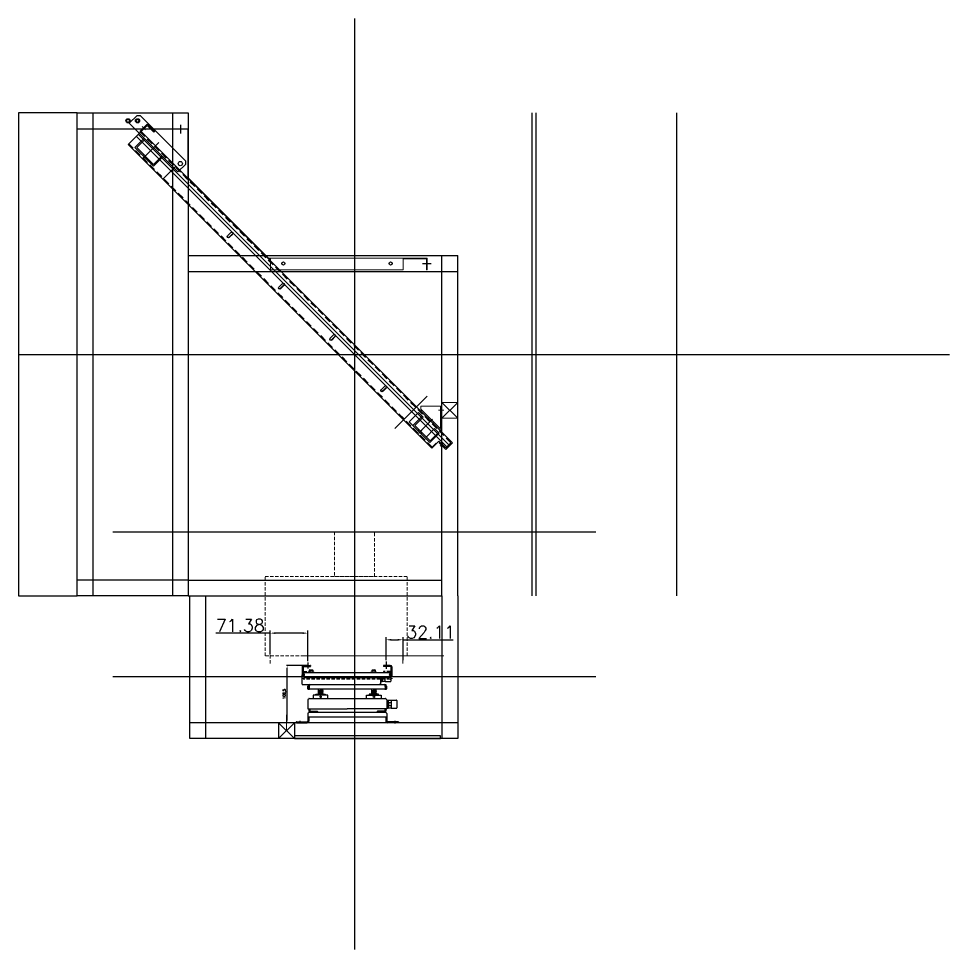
# Model space of a CAD drawing. Header units: millimetres. Extents: x -30327 to 34858, y 4015 to 75103.
# Drawn here: x -20290 to -18529, y 50143 to 51904 of the extents above; entities that cross this region are included whole.
import ezdxf

# ---------------------------------------------------------------- set-up
doc = ezdxf.new("R2010")
doc.units = ezdxf.units.MM
for name, pattern in [('CENTER2', [28.575, 19.05, -3.175, 3.175, -3.175]), ('DASHED2', [9.525, 6.35, -3.175]), ('HIDDEN', [9.525, 6.35, -3.175]), ('HIDDEN2', [4.7625, 3.175, -1.5875])]:
    doc.linetypes.add(name, pattern=pattern)
for name, color, linetype, lineweight in [('cen', 1, 'CENTER2', 9), ('dim', 2, 'Continuous', 9), ('HIDEN', 1, 'HIDDEN', 9)]:
    doc.layers.add(name, color=color, linetype=linetype, lineweight=lineweight)
for name, color, linetype in [('hidden', 3, 'HIDDEN2'), ('print', 30, 'Continuous'), ('red', 1, 'CENTER2'), ('yellow', 2, 'Continuous')]:
    doc.layers.add(name, color=color, linetype=linetype)
doc.styles.get("Standard").update_dxf_attribs({"font": 'txt', "bigfont": 'gbcbig.shx'})
doc.dimstyles.new('1-4$0', dxfattribs={"dimscale": 4, "dimtxt": 6, "dimasz": 2.5, "dimexe": 1.25, "dimexo": 0.625, "dimtad": 1, "dimdsep": 46, "dimtxsty": 'Standard', "dimcen": 2.5, "dimadec": 0, "dimazin": 0, "dimtfac": 1, "dimtmove": 0, "dimatfit": 3, "dimfxl": 0, "dimarcsym": 0})
doc.dimstyles.new('small', dxfattribs={"dimtxt": 5, "dimasz": 5, "dimexe": 1.25, "dimexo": 1, "dimgap": 2, "dimtad": 1, "dimtxsty": 'Standard', "dimcen": 2.5, "dimadec": 0, "dimazin": 0, "dimtfac": 1, "dimtmove": 0, "dimatfit": 3, "dimfxl": 0, "dimarcsym": 0})

# ---------------------------------------------------------------- blocks, each defined once
blk = doc.blocks.new('111')
for p, q in [((4164.9, 14180.1), (4164.9, 14137.8)), ((4164.9, 14180.1), (4204.9, 14180.1)), ((4167.4, 14180.1), (4167.4, 14137.8)), ((4204.9, 14180.1), (4204.9, 14174.1)), ((4204.9, 14174.1), (4168.2, 14137.5)), ((4204.9, 14170.6), (4170, 14135.7)), ((4204.9, 14170.6), (4203.1, 14172.4))]:
    blk.add_line(p, q)
for radius in [3, 0.5]:
    blk.add_arc((4167.9, 14137.8), radius, 180, 315)
at = {"layer": 'cen'}
for p, q in [((4161.1, 14172.1), (4171.3, 14172.1)), ((4182.6, 14155.3), (4187.9, 14150))]:
    blk.add_line(p, q, dxfattribs=at)
at = {"layer": 'hidden'}
for p, q in [((4179.7, 14149), (4181.5, 14147.2)), ((4188.9, 14158.2), (4190.7, 14156.4))]:
    blk.add_line(p, q, dxfattribs=at)
blk = doc.blocks.new('*D47')
at = {"layer": 'Defpoints', "color": 0, "transparency": 16777216}
for p in [(-16900.3, 4458.9), (-16861.2, 4458.9), (-16876.5, 4350.4)]:
    blk.add_point(p, dxfattribs=at)
at = {"layer": 'dim', "color": 0, "lineweight": -2, "transparency": 16777216}
for p, q in [((-16862.2, 4458.9), (-16901.6, 4458.9)), ((-16900.3, 4355.4), (-16900.3, 4453.9)), ((-16877.5, 4350.4), (-16901.6, 4350.4))]:
    blk.add_line(p, q, dxfattribs=at)
at = {"layer": 'dim', "color": 0, "transparency": 16777216}
for points in [[(-16901.1, 4453.9), (-16899.5, 4453.9), (-16900.3, 4458.9)], [(-16901.1, 4355.4), (-16899.5, 4355.4), (-16900.3, 4350.4)]]:
    blk.add_solid(points, dxfattribs=at)
at = {"layer": 'dim', "color": 0, "lineweight": 9, "transparency": 16777216, "insert": (-16905.2, 4404.6), "char_height": 5, "attachment_point": 5, "rotation": 90}
blk.add_mtext('108,5', dxfattribs=at)
blk = doc.blocks.new('6334231231')
at = {"layer": 'dim'}
for p, q in [((-17084.7, 8346.4), (-17106.7, 8346.4)), ((-17106.7, 8346.4), (-17106.7, 8345.4)), ((-17106.7, 8345.4), (-17085.7, 8345.4)), ((-17085.7, 8345.4), (-17085.7, 8253.1)), ((-17084.7, 8346.4), (-17084.7, 8253.5)), ((-17085.7, 8253.1), (-16933.1, 8100.4)), ((-17084.7, 8253.5), (-16932.7, 8101.4)), ((-16933.1, 8100.4), (-16928.8, 8100.4)), ((-16632.7, 8101.4), (-16932.7, 8101.4)), ((-16928.8, 8101.4), (-16928.8, 8079.4)), ((-16677.8, 8079.4), (-16677.8, 8100.4)), ((-16677.8, 8100.4), (-16633.8, 8100.4)), ((-16633.8, 8100.4), (-16633.8, 8079.4)), ((-16632.7, 8079.4), (-16632.7, 8101.4)), ((-16928.8, 8079.4), (-16677.8, 8079.4)), ((-16633.8, 8079.4), (-16632.7, 8079.4))]:
    blk.add_line(p, q, dxfattribs=at)
at = {"layer": 'red'}
for p, q in [((-17099.7, 8353.6), (-17099.7, 8337.6)), ((-16641.3, 8091.4), (-16625.3, 8091.4))]:
    blk.add_line(p, q, dxfattribs=at)
at = {"layer": 'yellow'}
for centre in [(-16904.8, 8091.4), (-16701.8, 8091.4)]:
    blk.add_circle(centre, 3, dxfattribs=at)
blk = doc.blocks.new('grsh')
for p, q in [((-2046.6, 19615.6), (-2037.6, 19615.6)), ((-2046.6, 19610.6), (-2037.6, 19610.6))]:
    blk.add_line(p, q)
for centre, start, end in [((-2046.6, 19613.1), 90, 270), ((-2037.6, 19613.1), 270, 90)]:
    blk.add_arc(centre, 2.5, start, end)
blk = doc.blocks.new('GRWGRE')
for p, q in [((14645.7, 54037.4), (14645.7, 54019.4)), ((14645.7, 54037.4), (14663.7, 54037.4)), ((14645.7, 54037.4), (14663.7, 54037.4)), ((14663.7, 54037.4), (14663.7, 53204.5)), ((14645.7, 54019.4), (14647.7, 54019.4)), ((14647.7, 54035.4), (14647.7, 54017)), ((14647.7, 54035.4), (14661.7, 54035.4)), ((14628.7, 54017), (14628.7, 53204.5)), ((14628.7, 54017), (14647.7, 54017)), ((14633.7, 54007.1), (14633.7, 53951.3)), ((14658.7, 54007.1), (14633.7, 54007.1)), ((14636.2, 54004.8), (14636.2, 53963.8)), ((14658.7, 54004.8), (14636.2, 54004.8)), ((14658.7, 54007.1), (14658.7, 53994.6)), ((14658.7, 53994.6), (14636.2, 53994.6)), ((14658.7, 53961.5), (14633.7, 53961.5)), ((14658.7, 53951.3), (14633.7, 53951.3)), ((14658.7, 53963.8), (14636.2, 53963.8)), ((14658.7, 53963.8), (14658.7, 53951.3)), ((14628.7, 53297.1), (14663.7, 53297.1)), ((14633.7, 53267.5), (14658.7, 53267.5)), ((14633.7, 53267.5), (14633.7, 53217.5)), ((14636.2, 53265), (14658.7, 53265)), ((14636.2, 53265), (14636.2, 53220)), ((14658.7, 53265), (14658.7, 53267.5)), ((14633.7, 53217.5), (14658.7, 53217.5)), ((14636.2, 53220), (14658.7, 53220)), ((14658.7, 53217.5), (14658.7, 53220)), ((14679.7, 53204.5), (14679.7, 53222.5)), ((14681.7, 53222.5), (14679.7, 53222.5)), ((14681.7, 53202.5), (14681.7, 53222.5)), ((14628.7, 53204.5), (14663.7, 53204.5)), ((14661.7, 53202.5), (14681.7, 53202.5)), ((14663.7, 53204.5), (14679.7, 53204.5))]:
    blk.add_line(p, q)
at = {"extrusion": (-3.26773e-13, -0.406737, 0.913545)}
for p, q in [((14639.7, 53874.7, 1), (14648.7, 53874.7, 1)), ((14639.7, 53737.6, 1), (14648.7, 53737.6, 1)), ((14639.7, 53600.5, 1), (14648.7, 53600.5, 1)), ((14639.7, 53463.4, 1), (14648.7, 53463.4, 1))]:
    blk.add_line(p, q, dxfattribs=at)
for centre, start, end in [((14639.7, 49214.9, -21911.9), 90, 169.7671), ((14648.7, 49214.9, -21911.9), 10.2329, 90), ((14639.7, 49089.7, -21856.1), 90, 169.7671), ((14648.7, 49089.7, -21856.1), 10.2329, 90), ((14639.7, 48964.4, -21800.4), 90, 169.7671), ((14648.7, 48964.4, -21800.4), 10.2329, 90), ((14639.7, 48839.2, -21744.6), 90, 169.7671), ((14648.7, 48839.2, -21744.6), 10.2329, 90)]:
    blk.add_arc(centre, 2.5, start, end, dxfattribs=at)
at = {"layer": 'cen', "ltscale": 4}
blk.add_line((14651.5, 54025.4), (14642.9, 54025.4), dxfattribs=at)
at = {"layer": 'cen'}
for p, q in [((14630.7, 53979.2), (14639.5, 53979.2)), ((14630.7, 53242.5), (14639.5, 53242.5)), ((14671.7, 53199.3), (14671.7, 53207.9))]:
    blk.add_line(p, q, dxfattribs=at)
at = {"layer": 'hidden', "ltscale": 4}
for p, q in [((14647.7, 54027.4), (14645.7, 54027.4)), ((14647.7, 54026.9), (14645.7, 54026.9)), ((14647.7, 54023.9), (14645.7, 54023.9)), ((14647.7, 54023.4), (14645.7, 54023.4)), ((14661.7, 54035.4), (14661.7, 53202.5)), ((14628.7, 54016.1), (14647.7, 54016.1)), ((14628.7, 54012.1), (14630.7, 54012.1)), ((14630.7, 54016.1), (14630.7, 53204.5)), ((14633.7, 53983.2), (14636.2, 53983.2)), ((14633.7, 53975.2), (14636.2, 53975.2)), ((14633.7, 53246.5), (14636.2, 53246.5)), ((14633.7, 53238.5), (14636.2, 53238.5)), ((14669.7, 53204.5), (14669.7, 53202.5)), ((14670.2, 53204.5), (14670.2, 53202.5)), ((14673.2, 53204.5), (14673.2, 53202.5)), ((14673.7, 53204.5), (14673.7, 53202.5))]:
    blk.add_line(p, q, dxfattribs=at)
at = {"extrusion": (-3.26718e-13, -0.406737, 0.913545)}
for p in [(16686.3, 29602.6, -21912.2), (16686.3, 29477.3, -21856.5), (16686.3, 29352.1, -21800.7), (16686.3, 29226.8, -21744.9)]:
    blk.add_blockref('grsh', p, dxfattribs=at)
blk = doc.blocks.new('GRAEGARE')
at = {"layer": 'HIDEN'}
for p, q in [((-21955.1, 52771.1), (-21955.1, 52799.5)), ((-21703.6, 52771.1), (-21703.6, 52799.5))]:
    blk.add_line(p, q, dxfattribs=at)
for points in [[(-21825.2, 52935.4), (-21901, 52935.4), (-21901, 53020.3), (-21825.2, 53020.3)], [(-21863.1, 52785.3), (-21963.1, 52785.3), (-21963.1, 52935.4), (-21863.1, 52935.4)], [(-21694.1, 52935.4), (-21863.1, 52935.4), (-21863.1, 52785.3), (-21694.1, 52785.3)]]:
    blk.add_lwpolyline(points, close=True, dxfattribs=at)
blk = doc.blocks.new('*D1581')
at = {"layer": 'Defpoints', "color": 0}
for p in [(-19814.6, 50741.5), (-19814.6, 50698.3), (-19743.2, 50685.8)]:
    blk.add_point(p, dxfattribs=at)
at = {"layer": 'dim', "color": 0, "lineweight": -2}
for p, q in [((-19814.6, 50700.8), (-19814.6, 50746.5)), ((-19743.2, 50688.3), (-19743.2, 50746.5)), ((-19814.6, 50741.5), (-19917.6, 50741.5)), ((-19753.2, 50741.5), (-19804.6, 50741.5))]:
    blk.add_line(p, q, dxfattribs=at)
at = {"layer": 'dim', "color": 0}
for points in [[(-19804.6, 50743.1), (-19804.6, 50739.8), (-19814.6, 50741.5)], [(-19753.2, 50743.1), (-19753.2, 50739.8), (-19743.2, 50741.5)]]:
    blk.add_solid(points, dxfattribs=at)
at = {"layer": 'dim', "color": 0, "insert": (-19871.1, 50756), "char_height": 24, "attachment_point": 5}
blk.add_mtext('71.38', dxfattribs=at)
blk = doc.blocks.new('*D1582')
at = {"layer": 'Defpoints', "color": 0}
for p in [(-19563.1, 50728.9), (-19595.2, 50687.8), (-19563.1, 50687.8)]:
    blk.add_point(p, dxfattribs=at)
at = {"layer": 'dim', "color": 0, "lineweight": -2}
for p, q in [((-19595.2, 50690.3), (-19595.2, 50733.9)), ((-19585.2, 50728.9), (-19573.1, 50728.9)), ((-19563.1, 50690.3), (-19563.1, 50733.9)), ((-19563.1, 50728.9), (-19468.1, 50728.9))]:
    blk.add_line(p, q, dxfattribs=at)
at = {"layer": 'dim', "color": 0}
for points in [[(-19585.2, 50730.6), (-19585.2, 50727.3), (-19595.2, 50728.9)], [(-19573.1, 50730.6), (-19573.1, 50727.3), (-19563.1, 50728.9)]]:
    blk.add_solid(points, dxfattribs=at)
at = {"layer": 'dim', "color": 0, "insert": (-19510.6, 50743.4), "char_height": 24, "attachment_point": 5}
blk.add_mtext('32.11', dxfattribs=at)
blk = doc.blocks.new('23231111')
for p, q in [((-16869.18, 4458.85), (-16856.68, 4458.85)), ((-16869.18, 4456.85), (-16856.68, 4456.85)), ((-16861.18, 4464.19), (-16861.18, 4452.98)), ((-16856.18, 4458.35), (-16856.18, 4457.35)), ((-16718.18, 4458.35), (-16718.18, 4457.35)), ((-16705.18, 4458.85), (-16717.68, 4458.85)), ((-16705.18, 4456.85), (-16717.68, 4456.85)), ((-16713.18, 4466.2), (-16713.18, 4452.32)), ((-16872.18, 4455.85), (-16872.18, 4444.86)), ((-16872.18, 4423.36), (-16872.18, 4440.86)), ((-16870.18, 4443.86), (-16871.18, 4443.86)), ((-16870.18, 4455.85), (-16870.18, 4445.53)), ((-16870.18, 4439.36), (-16870.18, 4438.86)), ((-16869.68, 4439.86), (-16868.18, 4439.86)), ((-16705.18, 4444.53), (-16869.18, 4444.53)), ((-16860.92, 4445.53), (-16860.92, 4444.53)), ((-16848.92, 4445.53), (-16860.92, 4445.53)), ((-16857.92, 4450.03), (-16851.92, 4450.03)), ((-16857.92, 4445.53), (-16857.92, 4450.03)), ((-16857.92, 4446.53), (-16851.92, 4446.53)), ((-16857.92, 4445.53), (-16857.92, 4446.53)), ((-16857.42, 4450.53), (-16852.42, 4450.53)), ((-16851.92, 4450.03), (-16851.92, 4445.53)), ((-16848.92, 4444.53), (-16848.92, 4445.53)), ((-16742.68, 4445.53), (-16742.68, 4444.53)), ((-16730.68, 4445.53), (-16742.68, 4445.53)), ((-16739.68, 4445.53), (-16739.68, 4450.03)), ((-16739.68, 4450.03), (-16733.68, 4450.03)), ((-16739.68, 4445.53), (-16739.68, 4446.53)), ((-16739.68, 4446.53), (-16733.68, 4446.53)), ((-16739.18, 4450.53), (-16734.18, 4450.53)), ((-16733.68, 4450.03), (-16733.68, 4445.53)), ((-16730.68, 4444.53), (-16730.68, 4445.53)), ((-16704.18, 4439.86), (-16706.18, 4439.86)), ((-16705.84, 4443.36), (-16704.68, 4443.36)), ((-16704.18, 4455.85), (-16704.18, 4445.53)), ((-16704.18, 4443.86), (-16703.18, 4443.86)), ((-16704.18, 4442.86), (-16704.18, 4428.86)), ((-16704.18, 4439.86), (-16704.18, 4438.86)), ((-16702.18, 4455.85), (-16702.18, 4444.86)), ((-16871.68, 4422.86), (-16858.18, 4422.86)), ((-16867.18, 4435.86), (-16707.18, 4435.86)), ((-16858.18, 4422.86), (-16715.18, 4422.86)), ((-16723.68, 4422.86), (-16726.18, 4422.86)), ((-16723.18, 4435.86), (-16723.18, 4428.36)), ((-16723.18, 4423.36), (-16723.18, 4435.86)), ((-16723.18, 4428.36), (-16720.68, 4428.36)), ((-16715.68, 4428.36), (-16720.68, 4428.36)), ((-16720.18, 4428.86), (-16720.18, 4435.86)), ((-16715.68, 4432.86), (-16720.18, 4432.86)), ((-16720.18, 4432.86), (-16719.18, 4432.86)), ((-16719.18, 4432.86), (-16719.18, 4435.86)), ((-16715.18, 4435.86), (-16715.18, 4428.86)), ((-16715.18, 4435.86), (-16715.18, 4433.36)), ((-16714.68, 4428.36), (-16704.68, 4428.36)), ((-16861.18, 4414.36), (-16861.18, 4419.86)), ((-16859.68, 4413.86), (-16860.68, 4413.86)), ((-16859.18, 4414.36), (-16859.18, 4419.86)), ((-16858.7, 4418.75), (-16858.7, 4414.36)), ((-16715.16, 4413.86), (-16858.2, 4413.86)), ((-16846.18, 4402.36), (-16846.18, 4404.36)), ((-16846.18, 4404.36), (-16828.18, 4404.36)), ((-16841.93, 4411.11), (-16832.41, 4412.9)), ((-16841.93, 4411.11), (-16832.41, 4412.9)), ((-16841.93, 4411.11), (-16841.18, 4411.56)), ((-16841.93, 4409.61), (-16832.41, 4411.4)), ((-16841.93, 4409.61), (-16832.41, 4411.4)), ((-16841.93, 4411.11), (-16841.18, 4410.93)), ((-16841.93, 4409.61), (-16841.18, 4410.06)), ((-16841.93, 4408.11), (-16832.41, 4409.9)), ((-16841.93, 4408.11), (-16832.41, 4409.9)), ((-16841.93, 4409.61), (-16841.18, 4409.43)), ((-16841.93, 4408.11), (-16841.18, 4408.56)), ((-16841.93, 4406.61), (-16832.41, 4408.4)), ((-16841.93, 4406.61), (-16832.41, 4408.4)), ((-16841.93, 4408.11), (-16841.18, 4407.93)), ((-16841.93, 4406.61), (-16841.18, 4407.06)), ((-16841.93, 4405.11), (-16832.41, 4406.9)), ((-16841.93, 4405.11), (-16832.41, 4406.9)), ((-16841.93, 4406.61), (-16841.18, 4406.43)), ((-16841.93, 4405.11), (-16841.18, 4405.56)), ((-16841.93, 4405.11), (-16841.18, 4404.93)), ((-16841.18, 4410.06), (-16841.18, 4413.86)), ((-16841.18, 4411.58), (-16833.18, 4413.08)), ((-16841.18, 4410.93), (-16833.18, 4412.43)), ((-16841.18, 4410.08), (-16833.18, 4411.58)), ((-16841.18, 4409.43), (-16833.18, 4410.93)), ((-16841.18, 4408.58), (-16833.18, 4410.08)), ((-16841.18, 4407.93), (-16833.18, 4409.43)), ((-16841.18, 4408.56), (-16841.18, 4409.43)), ((-16841.18, 4407.08), (-16833.18, 4408.58)), ((-16841.18, 4406.43), (-16833.18, 4407.93)), ((-16841.18, 4407.06), (-16841.18, 4407.93)), ((-16841.18, 4405.58), (-16833.18, 4407.08)), ((-16841.18, 4404.93), (-16833.18, 4406.43)), ((-16841.18, 4405.56), (-16841.18, 4406.43)), ((-16841.18, 4404.93), (-16841.18, 4404.36)), ((-16837.18, 4404.36), (-16841.18, 4404.36)), ((-16837.18, 4404.36), (-16833.18, 4404.36)), ((-16833.18, 4413.08), (-16833.18, 4413.86)), ((-16832.41, 4412.9), (-16833.18, 4413.08)), ((-16832.41, 4412.9), (-16833.18, 4412.43)), ((-16833.18, 4411.58), (-16833.18, 4412.43)), ((-16832.41, 4411.4), (-16833.18, 4411.58)), ((-16832.41, 4411.4), (-16833.18, 4410.93)), ((-16833.18, 4410.08), (-16833.18, 4410.93)), ((-16832.41, 4409.9), (-16833.18, 4410.08)), ((-16832.41, 4409.9), (-16833.18, 4409.43)), ((-16833.18, 4408.58), (-16833.18, 4409.43)), ((-16832.41, 4408.4), (-16833.18, 4408.58)), ((-16832.41, 4408.4), (-16833.18, 4407.93)), ((-16833.18, 4407.08), (-16833.18, 4407.93)), ((-16832.41, 4406.9), (-16833.18, 4407.08)), ((-16832.41, 4406.9), (-16833.18, 4406.43)), ((-16833.18, 4404.36), (-16833.18, 4406.43)), ((-16828.18, 4404.36), (-16828.18, 4402.36)), ((-16727.18, 4404.36), (-16745.18, 4404.36)), ((-16745.18, 4404.36), (-16745.18, 4402.36)), ((-16740.93, 4411.11), (-16731.41, 4412.9)), ((-16740.93, 4411.11), (-16731.41, 4412.9)), ((-16740.93, 4411.11), (-16740.18, 4411.56)), ((-16740.93, 4409.61), (-16731.41, 4411.4)), ((-16740.93, 4409.61), (-16731.41, 4411.4)), ((-16740.93, 4411.11), (-16740.18, 4410.93)), ((-16740.93, 4409.61), (-16740.18, 4410.06)), ((-16740.93, 4408.11), (-16731.41, 4409.9)), ((-16740.93, 4408.11), (-16731.41, 4409.9)), ((-16740.93, 4409.61), (-16740.18, 4409.43)), ((-16740.93, 4408.11), (-16740.18, 4408.56)), ((-16740.93, 4406.61), (-16731.41, 4408.4)), ((-16740.93, 4406.61), (-16731.41, 4408.4)), ((-16740.93, 4408.11), (-16740.18, 4407.93)), ((-16740.93, 4406.61), (-16740.18, 4407.06)), ((-16740.93, 4405.11), (-16731.41, 4406.9)), ((-16740.93, 4405.11), (-16731.41, 4406.9)), ((-16740.93, 4406.61), (-16740.18, 4406.43)), ((-16740.93, 4405.11), (-16740.18, 4405.56)), ((-16740.93, 4405.11), (-16740.18, 4404.93)), ((-16740.18, 4410.06), (-16740.18, 4413.86)), ((-16740.18, 4411.58), (-16732.18, 4413.08)), ((-16740.18, 4410.93), (-16732.18, 4412.43)), ((-16740.18, 4410.08), (-16732.18, 4411.58)), ((-16740.18, 4409.43), (-16732.18, 4410.93)), ((-16740.18, 4408.58), (-16732.18, 4410.08)), ((-16740.18, 4408.56), (-16740.18, 4409.43)), ((-16740.18, 4407.93), (-16732.18, 4409.43)), ((-16740.18, 4407.08), (-16732.18, 4408.58)), ((-16740.18, 4407.06), (-16740.18, 4407.93)), ((-16740.18, 4406.43), (-16732.18, 4407.93)), ((-16740.18, 4405.58), (-16732.18, 4407.08)), ((-16740.18, 4405.56), (-16740.18, 4406.43)), ((-16740.18, 4404.93), (-16732.18, 4406.43)), ((-16740.18, 4404.93), (-16740.18, 4404.36)), ((-16736.18, 4404.36), (-16740.18, 4404.36)), ((-16736.18, 4404.36), (-16732.18, 4404.36)), ((-16732.18, 4413.08), (-16732.18, 4413.86)), ((-16731.41, 4412.9), (-16732.18, 4413.08)), ((-16731.41, 4412.9), (-16732.18, 4412.43)), ((-16732.18, 4411.58), (-16732.18, 4412.43)), ((-16731.41, 4411.4), (-16732.18, 4411.58)), ((-16731.41, 4411.4), (-16732.18, 4410.93)), ((-16732.18, 4410.08), (-16732.18, 4410.93)), ((-16731.41, 4409.9), (-16732.18, 4410.08)), ((-16731.41, 4409.9), (-16732.18, 4409.43)), ((-16732.18, 4408.58), (-16732.18, 4409.43)), ((-16731.41, 4408.4), (-16732.18, 4408.58)), ((-16731.41, 4408.4), (-16732.18, 4407.93)), ((-16732.18, 4407.08), (-16732.18, 4407.93)), ((-16731.41, 4406.9), (-16732.18, 4407.08)), ((-16731.41, 4406.9), (-16732.18, 4406.43)), ((-16732.18, 4404.36), (-16732.18, 4406.43)), ((-16727.18, 4402.36), (-16727.18, 4404.36)), ((-16714.66, 4418.75), (-16714.66, 4414.36)), ((-16714.18, 4414.36), (-16714.18, 4419.86)), ((-16714.18, 4419.86), (-16714.18, 4414.36)), ((-16712.68, 4413.86), (-16713.68, 4413.86)), ((-16712.18, 4419.86), (-16712.18, 4414.36)), ((-16861.18, 4393.91), (-16861.18, 4376.86)), ((-16858.73, 4396.36), (-16714.18, 4396.36)), ((-16858.73, 4396.36), (-16851.18, 4396.36)), ((-16823.18, 4402.36), (-16851.18, 4402.36)), ((-16851.18, 4402.36), (-16851.18, 4396.36)), ((-16828.18, 4402.36), (-16846.18, 4402.36)), ((-16823.18, 4396.36), (-16823.18, 4402.36)), ((-16750.18, 4402.36), (-16722.18, 4402.36)), ((-16750.18, 4396.36), (-16750.18, 4402.36)), ((-16745.18, 4402.36), (-16727.18, 4402.36)), ((-16722.18, 4402.36), (-16722.18, 4396.36)), ((-16711.73, 4393.91), (-16711.73, 4376.86)), ((-16711.73, 4392.89), (-16711.73, 4377.89)), ((-16711.73, 4392.89), (-16709.23, 4392.89)), ((-16709.57, 4392.89), (-16704.23, 4392.89)), ((-16708.73, 4378.39), (-16708.73, 4392.39)), ((-16708.73, 4388.39), (-16704.23, 4388.39)), ((-16707.73, 4382.39), (-16707.73, 4388.39)), ((-16703.73, 4392.39), (-16703.73, 4378.39)), ((-16703.73, 4387.89), (-16703.73, 4382.89)), ((-16703.23, 4392.89), (-16693.23, 4392.89)), ((-16692.73, 4392.39), (-16692.73, 4378.39)), ((-16860.68, 4376.36), (-16859.18, 4376.36)), ((-16859.18, 4376.36), (-16843.18, 4376.36)), ((-16859.18, 4376.36), (-16786.45, 4376.36)), ((-16859.18, 4376.36), (-16859.18, 4372.36)), ((-16858.73, 4370.36), (-16851.18, 4370.36)), ((-16858.73, 4370.36), (-16714.18, 4370.36)), ((-16858.73, 4370.36), (-16735.68, 4370.36)), ((-16857.18, 4376.36), (-16857.18, 4372.86)), ((-16857.18, 4370.36), (-16843.68, 4370.36)), ((-16856.68, 4372.36), (-16843.68, 4372.36)), ((-16843.18, 4371.86), (-16843.18, 4370.86)), ((-16713.73, 4376.36), (-16786.45, 4376.36)), ((-16713.73, 4376.36), (-16729.73, 4376.36)), ((-16729.73, 4371.86), (-16729.73, 4370.86)), ((-16716.23, 4372.36), (-16729.23, 4372.36)), ((-16715.73, 4376.36), (-16715.73, 4372.86)), ((-16712.23, 4376.36), (-16713.73, 4376.36)), ((-16713.73, 4376.36), (-16713.73, 4372.36)), ((-16711.73, 4377.89), (-16709.23, 4377.89)), ((-16704.23, 4377.89), (-16709.23, 4377.89)), ((-16704.23, 4382.39), (-16708.73, 4382.39)), ((-16708.73, 4382.39), (-16707.73, 4382.39)), ((-16703.23, 4377.89), (-16693.23, 4377.89)), ((-16883.18, 4351.86), (-16883.18, 4350.86)), ((-16882.68, 4352.36), (-16862.18, 4352.36)), ((-16882.68, 4350.36), (-16862.18, 4350.36)), ((-16876.45, 4353.75), (-16876.45, 4348.87)), ((-16861.18, 4367.91), (-16861.18, 4361.86)), ((-16861.18, 4361.86), (-16861.18, 4353.36)), ((-16860.68, 4361.36), (-16712.23, 4361.36)), ((-16859.18, 4361.36), (-16859.18, 4353.36)), ((-16713.73, 4361.36), (-16713.73, 4353.36)), ((-16711.73, 4367.91), (-16711.73, 4361.86)), ((-16711.73, 4361.86), (-16711.73, 4353.36)), ((-16690.23, 4352.36), (-16710.73, 4352.36)), ((-16690.23, 4350.36), (-16710.73, 4350.36)), ((-16696.45, 4353.75), (-16696.45, 4348.87)), ((-16689.73, 4351.86), (-16689.73, 4350.86))]:
    blk.add_line(p, q)
at = {"linetype": 'DASHED2'}
for p, q in [((-16872.18, 4444.36), (-16872.18, 4433.36)), ((-16870.18, 4444.36), (-16870.18, 4434.03)), ((-16869.18, 4447.36), (-16856.68, 4447.36)), ((-16869.18, 4445.36), (-16856.68, 4445.36)), ((-16856.18, 4446.86), (-16856.18, 4445.86)), ((-16718.18, 4446.86), (-16718.18, 4445.86)), ((-16705.18, 4447.36), (-16717.68, 4447.36)), ((-16705.18, 4445.36), (-16717.68, 4445.36)), ((-16704.18, 4444.36), (-16704.18, 4434.03)), ((-16702.18, 4444.36), (-16702.18, 4433.36)), ((-16705.18, 4433.03), (-16869.18, 4433.03))]:
    blk.add_line(p, q, dxfattribs=at)
for centre in [(-16837.18, 4399.36), (-16736.18, 4399.36)]:
    blk.add_circle(centre, 1.36)
for centre, radius, start, end in [((-16869.18, 4455.85), 3, 90, 180), ((-16869.18, 4455.85), 1, 90, 180), ((-16856.68, 4458.35), 0.5, 0, 90), ((-16856.68, 4457.35), 0.5, 270, 0), ((-16717.68, 4458.35), 0.5, 90, 180), ((-16717.68, 4457.35), 0.5, 180, 270), ((-16705.18, 4455.85), 3, 0, 90), ((-16705.18, 4455.85), 1, 0, 90), ((-16871.18, 4444.86), 1, 180, 270), ((-16869.18, 4440.86), 3, 99.59407, 180), ((-16869.18, 4445.53), 1, 180, 270), ((-16870.18, 4440.86), 3, 0, 90), ((-16869.68, 4439.36), 0.5, 90, 180), ((-16867.18, 4438.86), 3, 180, 270), ((-16868.18, 4440.86), 1, 270, 0), ((-16857.42, 4450.03), 0.5, 90, 180), ((-16852.42, 4450.03), 0.5, 0, 90), ((-16739.18, 4450.03), 0.5, 90, 180), ((-16734.18, 4450.03), 0.5, 0, 90), ((-16704.18, 4440.86), 3, 90, 180), ((-16706.18, 4440.86), 1, 180, 270), ((-16707.18, 4438.86), 3, 270, 0), ((-16705.18, 4445.53), 1, 270, 0), ((-16704.68, 4442.86), 0.5, 0, 90), ((-16703.18, 4444.86), 1, 270, 0), ((-16871.68, 4423.36), 0.5, 180, 270), ((-16858.18, 4419.86), 3, 90, 180), ((-16723.68, 4423.36), 0.5, 270, 0), ((-16720.68, 4428.86), 0.5, 270, 0), ((-16715.68, 4433.36), 0.5, 270, 0), ((-16715.68, 4428.86), 0.5, 270, 0), ((-16714.68, 4428.86), 0.5, 180, 270), ((-16715.18, 4419.86), 3, 0, 90), ((-16704.68, 4428.86), 0.5, 270, 0), ((-16860.68, 4414.36), 0.5, 180, 270), ((-16859.68, 4414.36), 0.5, 270, 0), ((-16858.41, 4419.96), 0.773, 306.86034, 187.17533), ((-16858.2, 4418.75), 0.5, 101.53696, 180), ((-16858.2, 4414.36), 0.5, 180, 270), ((-16858.7, 4421.2), 2, 281.53696, 292.04012), ((-16714.94, 4419.96), 0.773, 352.82467, 233.13966), ((-16714.66, 4421.2), 2, 247.95988, 258.46304), ((-16715.16, 4414.36), 0.5, 270, 0), ((-16715.16, 4418.75), 0.5, 0, 78.46304), ((-16713.68, 4414.36), 0.5, 180, 270), ((-16712.68, 4414.36), 0.5, 270, 0), ((-16860.68, 4393.91), 0.5, 101.53696, 180), ((-16861.18, 4396.36), 2, 281.53696, 348.46304), ((-16858.73, 4395.86), 0.5, 90, 168.46304), ((-16714.18, 4395.86), 0.5, 11.53696, 90), ((-16711.73, 4396.36), 2, 191.53696, 258.46304), ((-16712.23, 4393.91), 0.5, 0, 78.46304), ((-16709.23, 4392.39), 0.5, 0, 90), ((-16704.23, 4392.39), 0.5, 0, 90), ((-16704.23, 4387.89), 0.5, 0, 90), ((-16703.23, 4392.39), 0.5, 90, 180), ((-16693.23, 4392.39), 0.5, 0, 90), ((-16860.68, 4376.86), 0.5, 180, 270), ((-16860.68, 4367.91), 0.5, 101.53696, 180), ((-16861.18, 4370.36), 2, 281.53696, 348.46304), ((-16858.73, 4369.86), 0.5, 90, 168.46304), ((-16857.18, 4372.36), 2, 180, 270), ((-16856.68, 4372.86), 0.5, 180, 270), ((-16843.68, 4371.86), 0.5, 0, 90), ((-16843.68, 4370.86), 0.5, 270, 0), ((-16729.23, 4371.86), 0.5, 90, 180), ((-16716.23, 4372.86), 0.5, 270, 0), ((-16715.73, 4372.36), 2, 270, 0), ((-16714.18, 4369.86), 0.5, 11.53696, 90), ((-16711.73, 4370.36), 2, 191.53696, 258.46304), ((-16712.23, 4376.86), 0.5, 270, 0), ((-16712.23, 4367.91), 0.5, 0, 78.46304), ((-16709.23, 4378.39), 0.5, 270, 0), ((-16704.23, 4382.89), 0.5, 270, 0), ((-16704.23, 4378.39), 0.5, 270, 0), ((-16703.23, 4378.39), 0.5, 180, 270), ((-16693.23, 4378.39), 0.5, 270, 0), ((-16882.68, 4351.86), 0.5, 90, 180), ((-16882.68, 4350.86), 0.5, 180, 270), ((-16862.18, 4353.36), 1, 270, 0), ((-16862.18, 4353.36), 3, 270, 0), ((-16860.68, 4361.86), 0.5, 180, 270), ((-16710.73, 4353.36), 3, 180, 270), ((-16712.23, 4361.86), 0.5, 270, 0), ((-16710.73, 4353.36), 1, 180, 270), ((-16690.23, 4351.86), 0.5, 0, 90), ((-16690.23, 4350.86), 0.5, 270, 0)]:
    blk.add_arc(centre, radius, start, end)
for centre, radius, start, end in [((-16869.18, 4444.36), 3, 90, 180), ((-16869.18, 4444.36), 1, 90, 180), ((-16856.68, 4446.86), 0.5, 0, 90), ((-16856.68, 4445.86), 0.5, 270, 0), ((-16717.68, 4446.86), 0.5, 90, 180), ((-16717.68, 4445.86), 0.5, 180, 270), ((-16705.18, 4444.36), 3, 0, 90), ((-16705.18, 4444.36), 1, 0, 90), ((-16869.18, 4434.03), 1, 180, 270), ((-16705.18, 4434.03), 1, 270, 0)]:
    blk.add_arc(centre, radius, start, end, dxfattribs=at)
at = {"layer": 'dim', "lineweight": 9}
dim = blk.add_linear_dim(base=(-16900.31, 4458.85), p1=(-16876.45, 4350.36), p2=(-16861.18, 4458.85), angle=90, dimstyle='small', override={"dimdec": 1}, dxfattribs=at)
dim.commit()
dim.dimension.update_dxf_attribs({"geometry": '*D47', "text_midpoint": (-16905.23, 4404.61)})

msp = doc.modelspace()

# ---------------------------------------------------------------- linework, layer by layer
for p, q in [((-19655.0859, 51904.3432), (-19655.0859, 50143.0774)), ((-20290.4746, 51725.9545), (-20290.4746, 50811.9545)), ((-20179.4746, 51725.9545), (-20290.4746, 51725.9545)), ((-20179.4746, 50811.9545), (-20179.4746, 51725.9545)), ((-20179.4746, 51725.9545), (-19969.4746, 51725.9545)), ((-20149.4746, 50811.9545), (-20149.4746, 51725.9545)), ((-20081.1072, 51706.2896), (-20066.258, 51721.1388)), ((-20066.258, 51721.1388), (-20060.6011, 51721.1388)), ((-19974.2903, 51634.8279), (-20060.6011, 51721.1388)), ((-19999.4746, 51725.9545), (-19999.4746, 50811.9545)), ((-19969.4746, 51725.9545), (-19969.4746, 50811.9545)), ((-19969.4746, 51725.9545), (-19969.4746, 51440.9545)), ((-19319.4746, 51725.9545), (-19319.4746, 50811.9545)), ((-19311.9746, 51725.9545), (-19311.9746, 50811.9545)), ((-19045.2746, 51725.9545), (-19045.2746, 50811.9545)), ((-20179.4746, 51695.9545), (-19969.4746, 51695.9545)), ((-19989.1395, 51614.3218), (-20081.1072, 51706.2896)), ((-20054.8598, 51640.5254), (-20025.2522, 51670.133)), ((-19989.1395, 51614.3218), (-19974.2903, 51629.1711)), ((-19974.2903, 51629.1711), (-19974.2903, 51634.8279)), ((-19969.4746, 51455.9545), (-19459.4746, 51455.9545)), ((-19489.4746, 50811.9545), (-19489.4746, 51455.9545)), ((-19459.4746, 50811.9545), (-19459.4746, 51455.9545)), ((-19969.4746, 51425.9545), (-19459.4746, 51425.9545)), ((-20290.4746, 51268.9545), (-18529.2088, 51268.9545)), ((-19507.1522, 51146.4767), (-19531.901, 51121.728)), ((-20112.0859, 50933.3432), (-19198.0859, 50933.3432)), ((-19969.4746, 50841.9545), (-20179.4746, 50841.9545)), ((-19969.4746, 50841.9545), (-19489.4746, 50841.9545)), ((-20290.4746, 50811.9545), (-20179.4746, 50811.9545)), ((-19969.4746, 50811.9545), (-20179.4746, 50811.9545)), ((-19969.4746, 50811.9545), (-19489.4746, 50811.9545)), ((-19966.4746, 50541.9731), (-19966.4746, 50811.9545)), ((-19936.4746, 50541.9731), (-19936.4746, 50811.9545)), ((-19489.4746, 50811.9545), (-19489.4746, 50541.9731)), ((-19459.4746, 50811.9545), (-19459.4746, 50541.9731)), ((-20112.0859, 50659.1432), (-19198.0859, 50659.1432)), ((-19459.4746, 50571.9731), (-19966.4746, 50571.9731)), ((-19798.4746, 50571.9731), (-19798.4746, 50541.9731)), ((-19768.4746, 50571.9731), (-19768.4746, 50541.9731)), ((-19459.4746, 50541.9731), (-19966.4746, 50541.9731))]:
    msp.add_line(p, q)
for centre, radius in [((-20083.5172, 51710.9545), 4), ((-20083.5172, 51710.9545), 3), ((-20065.4319, 51710.9545), 4), ((-20065.4319, 51710.9545), 3), ((-19984.4746, 51629.9972), 4)]:
    msp.add_circle(centre, radius)
at = {"layer": 'dim', "color": 0, "lineweight": 9}
for p, q in [((-19478.9396, 51092.8082), (-20067.4513, 51681.3199)), ((-19475.4041, 51096.3438), (-20063.9158, 51684.8555))]:
    msp.add_line(p, q, dxfattribs=at)
at = {"layer": 'dim'}
for p, q in [((-19578.8467, 51128.7341), (-19517.3741, 51190.2068)), ((-19783.4746, 50556.9731), (-19783.4746, 50586.6754)), ((-19798.4746, 50541.9731), (-19768.4746, 50571.9731)), ((-19768.4746, 50541.9731), (-19798.4746, 50571.9731))]:
    msp.add_line(p, q, dxfattribs=at)
at = {"layer": 'dim', "lineweight": 9}
for p, q in [((-19489.4746, 51178.228), (-19459.4746, 51178.228)), ((-19489.4746, 51148.228), (-19459.4746, 51178.228)), ((-19459.4746, 51148.228), (-19489.4746, 51178.228)), ((-19489.4746, 51148.228), (-19459.4746, 51148.228))]:
    msp.add_line(p, q, dxfattribs=at)
at = {"layer": 'dim'}
msp.add_lwpolyline([(-19755.0871, 50698.3395), (-19486.084, 50698.3395), (-19486.084, 50698.3395), (-19755.0871, 50698.3395)], close=True, dxfattribs=at)
at = {"layer": 'print'}
msp.add_lwpolyline([(-19768.4746, 50541.9731), (-19492.144, 50541.9731), (-19492.144, 50547.4817), (-19768.4746, 50547.4817)], close=True, dxfattribs=at)

# ---------------------------------------------------------------- block references
at = {"xscale": -1, "rotation": 224.9999999998969}
msp.add_blockref('GRWGRE', (-68048.4839, 78943.1451), dxfattribs=at)
msp.add_blockref('6334231231', (-2884.7268, 43349.5264))
at = {"layer": 'dim', "xscale": -1}
for name, p in [('111', (-15324.5814, 36991.1317)), ('GRAEGARE', (-41518.2274, -2086.9144))]:
    msp.add_blockref(name, p, dxfattribs=at)
at = {"layer": 'yellow'}
msp.add_blockref('23231111', (-2882.0227, 46221.6099), dxfattribs=at)

# ---------------------------------------------------------------- dimensions: what is measured, and where the dimension line sits
at = {"layer": 'dim'}
for base, p1, p2, picture, middle in [((-19814.5836, 50741.4568), (-19743.1996, 50685.7969), (-19814.5836, 50698.3395), '*D1581', (-19871.0836, 50755.9568)), ((-19563.0859, 50728.9215), (-19595.1996, 50687.8111), (-19563.0859, 50687.8111), '*D1582', (-19510.5859, 50743.4215))]:
    dim = msp.add_linear_dim(base=base, p1=p1, p2=p2, dimstyle='1-4$0', dxfattribs=at)
    dim.commit()
    dim.dimension.update_dxf_attribs({"geometry": picture, "text_midpoint": middle})

doc.saveas('drawing.dxf')
